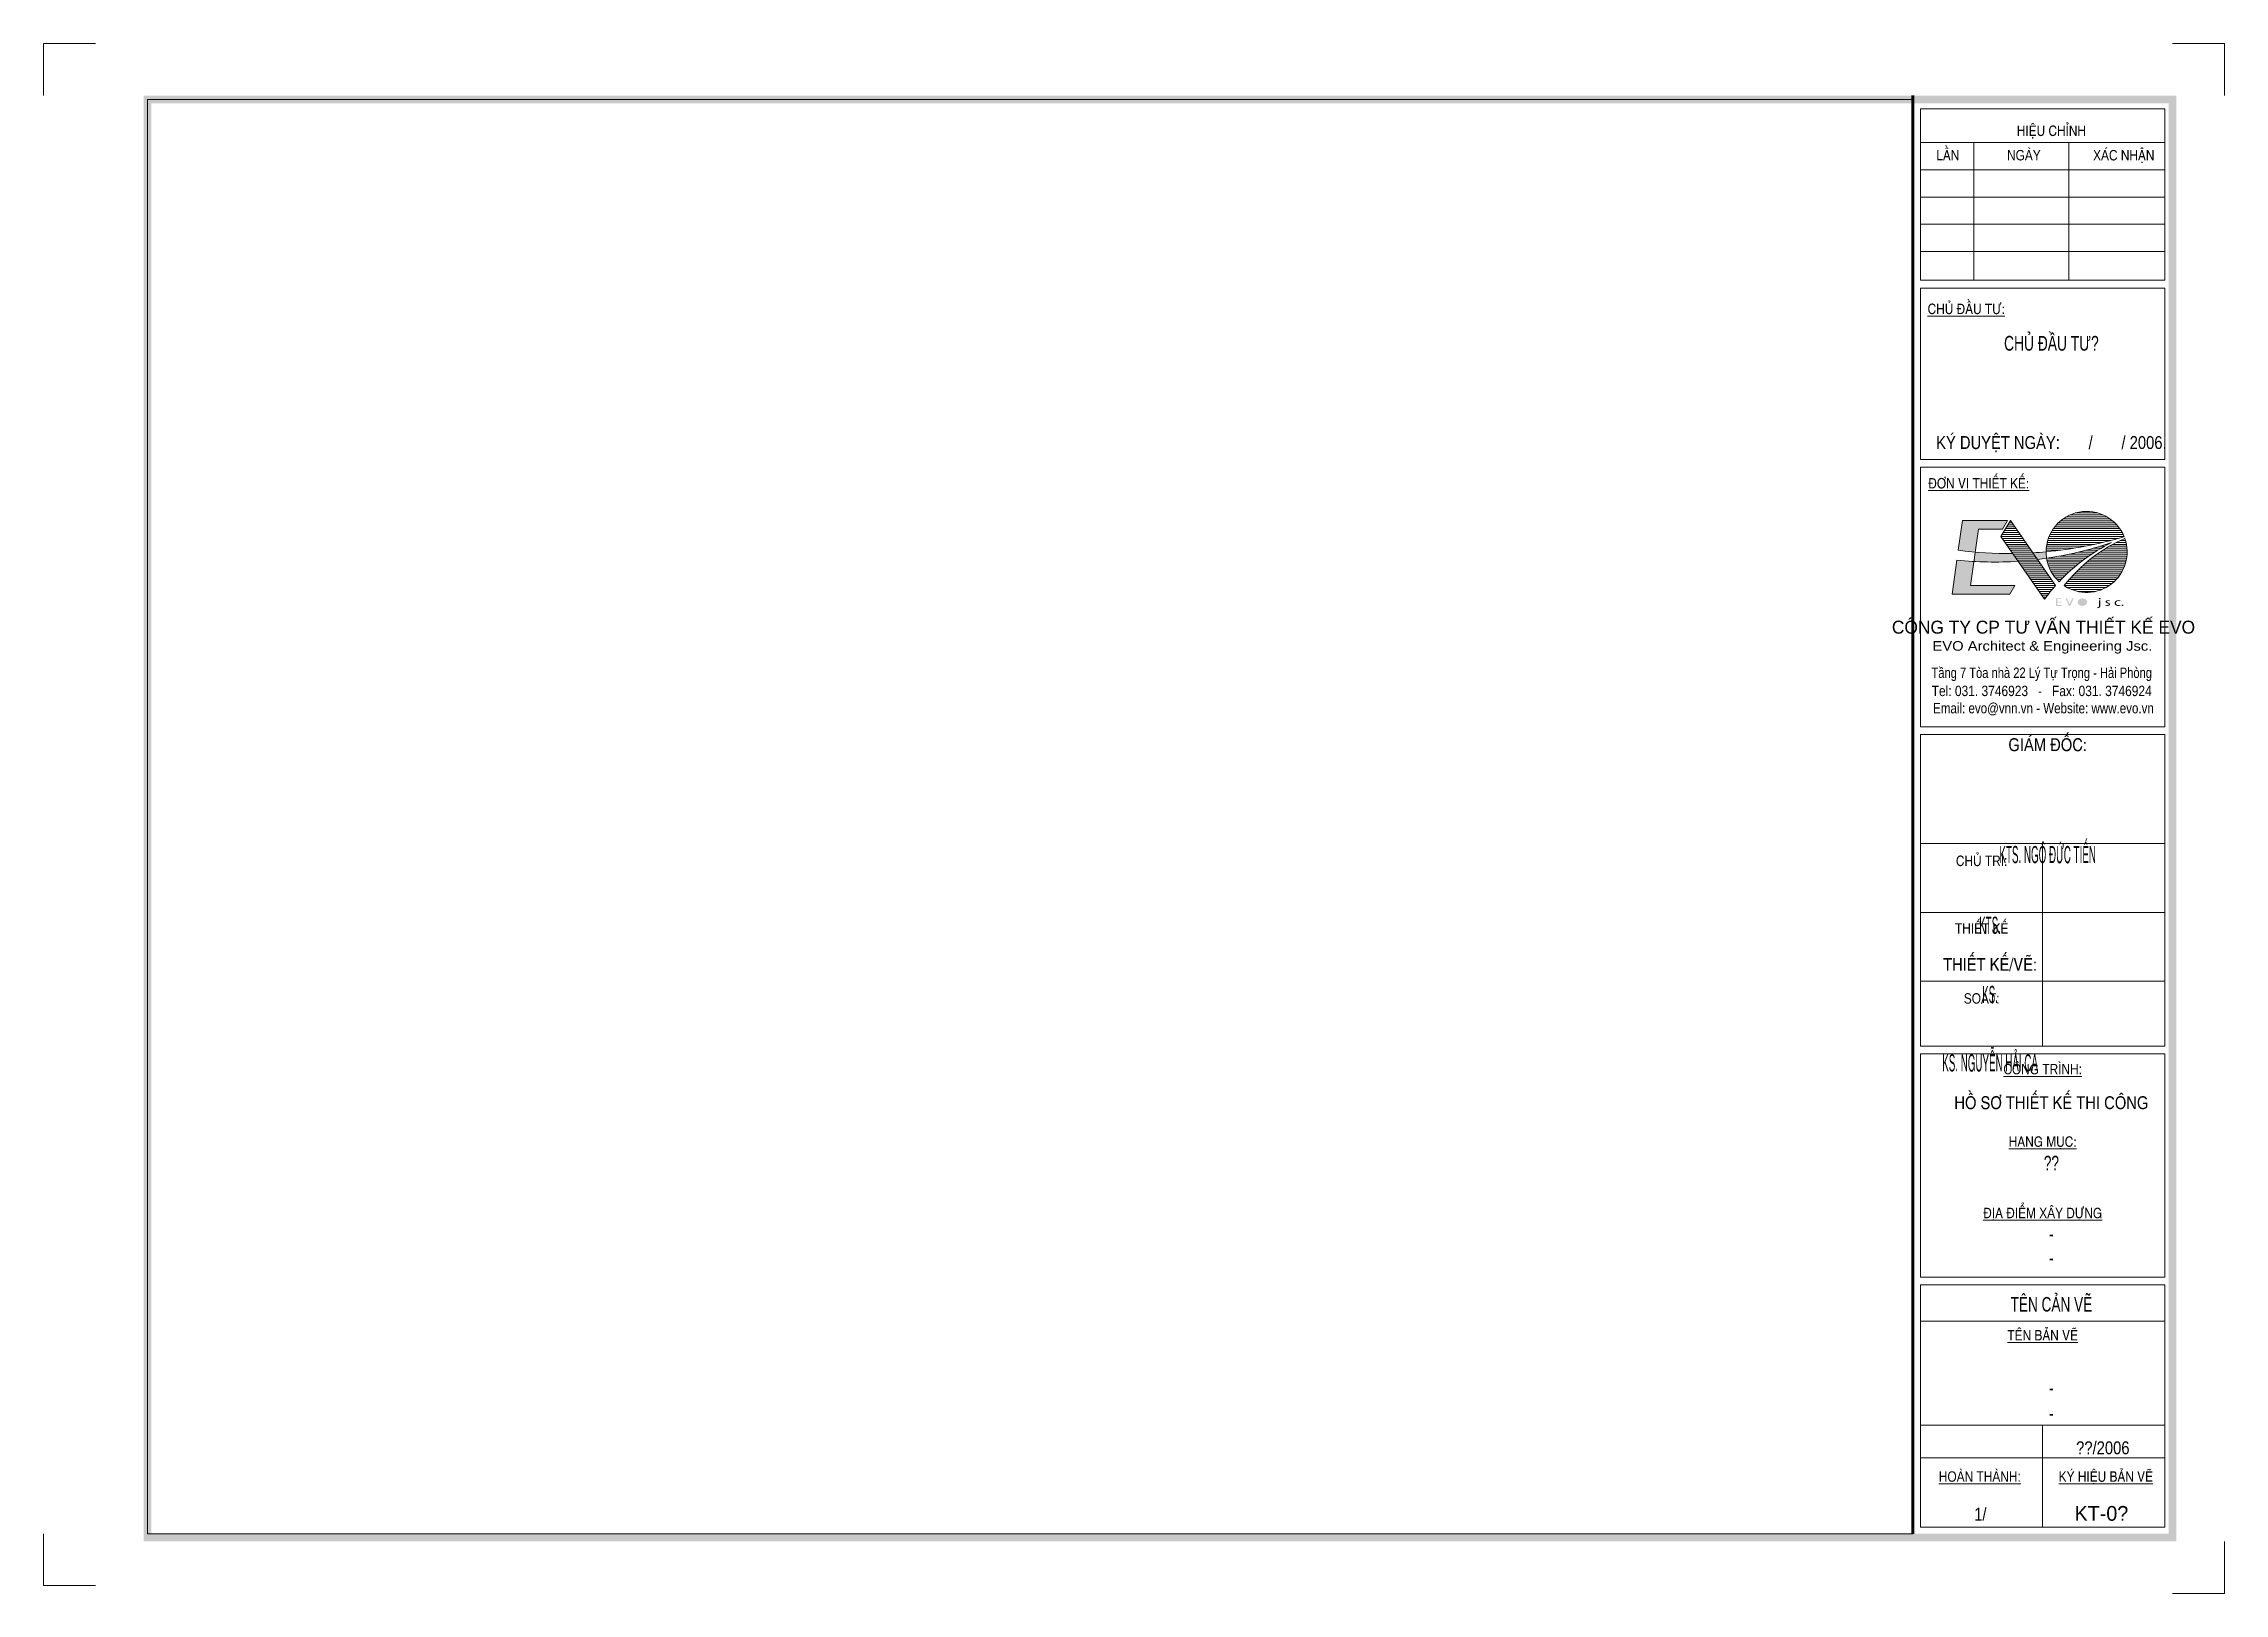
# Paper-space layout 'MATBANG' of a CAD drawing. Header units: millimetres. Extents: x 0 to 42000, y -141 to 29709.
import ezdxf
from ezdxf.enums import TextEntityAlignment as Align

# ---------------------------------------------------------------- set-up
doc = ezdxf.new("R2010")
doc.units = ezdxf.units.MM
doc.header["$LTSCALE"] = 600
doc.header["$MEASUREMENT"] = 0
doc.layers.get('0').update_dxf_attribs({"lineweight": 0})
for name, color, linetype, lineweight in [('cat1', 30, 'Continuous', 50), ('text', 1, 'Continuous', 20), ('thay2', 151, 'Continuous', 15)]:
    doc.layers.add(name, color=color, linetype=linetype, lineweight=lineweight)
doc.styles.add('text1', font='VHHELS.TTF', dxfattribs={"width": 0.7, "height": 300})
doc.styles.add('vnah', font='VHARIALN.TTF', dxfattribs={"width": 0.8})
doc.styles.add('VnArial', font='VNARIAL.TTF', dxfattribs={"width": 0.7})
doc.styles.add('VnHel', font='VHHELS.TTF')

# ---------------------------------------------------------------- blocks, each defined once
blk = doc.blocks.new('a3')
at = {"layer": 'thay2'}
h = blk.add_hatch(dxfattribs=at)
h.set_pattern_fill('LINE', color=1, scale=237.9899011017302, style=0)
h.set_pattern_definition([(0, (35207.01309420948, 120728.8314519157), (0, 37.77272727272726), [])])
edge = h.paths.add_edge_path()
edge.add_line((37879.43362903885, 20517.0526858084), (37697.45822232692, 20203.76502541192))
edge.add_line((37697.4582223269, 20203.76502541192), (38535.55731427638, 18996.92353713195))
edge.add_ellipse((41466.59801536518, 16847.34199774187), major_axis=(61.23559258102311, 3634.274424192815), ratio=0.9999999998741731, start_angle=409.318763590867, end_angle=414.7095461246561, ccw=False)
edge.add_line((38750.47025026753, 19262.78198869473), (37879.43362903885, 20517.0526858084))
edge = h.paths.add_edge_path()
edge.add_ellipse((37852.42052695335, 27616.64561285828), major_axis=(-18.06551092348597, 7738.074211220897), ratio=0.9999999998743172, start_angle=185.1547124092991, end_angle=196.5193961874491)
edge.add_ellipse((39346.31500231974, 19910.27161163077), major_axis=(-1.461262945552102, 780.6713331827314), ratio=0.9999999998753375, start_angle=-68.07623246801892, end_angle=89.80337646292946)
edge = h.paths.add_edge_path()
edge.add_ellipse((37570.79277766041, 26651.25248159035), major_axis=(-9.72904859793582, 6937.025343396817), ratio=0.9999999998749576, start_angle=188.2462270607061, end_angle=198.9027834124726, ccw=False)
edge.add_ellipse((39346.31500231974, 19910.27161163077), major_axis=(4.189713097050554, 780.6614580249887), ratio=0.9999999998760185, start_angle=99.36708757200822, end_angle=137.6615613640319)
edge.add_ellipse((41466.59801536553, 16847.34199774187), major_axis=(13.71392190706783, 3634.764410030738), ratio=0.9999999998756159, start_angle=387.0234763858017, end_angle=407.00498661269376, ccw=False)
edge = h.paths.add_edge_path()
edge.add_ellipse((41305.13020099131, 17400.18684763246), major_axis=(-7.155111450447956, 3028.446848284928), ratio=0.9999999998749034, start_angle=23.68046504691066, end_angle=51.98419291553566)
edge.add_ellipse((39346.31500231974, 19910.27161163077), major_axis=(0.1371360470729248, 780.6726887351225), ratio=0.9999999998747643, start_angle=146.4534054553081, end_angle=289.5021195208309)
h = blk.add_hatch(color=256, dxfattribs=at)
edge = h.paths.add_edge_path()
edge.add_line((37263.77680078532, 20350.30767821555), (37724.59760276099, 20350.30767821555))
edge.add_line((37724.59760276099, 20350.30767821555), (37821.45264817024, 20517.05268580839))
edge.add_line((37821.45264817026, 20517.0526858084), (36955.79771524366, 20517.0526858084))
edge.add_line((36955.79771524364, 20517.0526858084), (36874.87060135825, 19940.54536574167))
edge.add_ellipse((37852.420526953, 27616.64561285828), major_axis=(-88.272106465991, 7737.591802123173), ratio=0.9999999998900049, start_angle=172.0888449998317, end_angle=174.5203162666187)
edge.add_line((37201.40498685397, 19905.98431647824), (37263.77680078532, 20350.30767821555))
edge = h.paths.add_edge_path()
edge.add_line((38026.99709063788, 19729.23739246397), (37923.08168682647, 19878.87294486549))
edge.add_ellipse((37852.42052695344, 27616.64561285828), major_axis=(24.81691519390969, 7738.055503921754), ratio=0.9999999998605136, start_angle=175.3576845769074, end_angle=180.7069633071325, ccw=False)
edge.add_line((37201.40498685397, 19905.98431647824), (37176.06388846922, 19725.45979242303))
edge.add_ellipse((37570.7927776605, 26651.25248159035), major_axis=(2.832705865898924, 6937.031587436921), ratio=0.9999999998867437, start_angle=176.7614076006327, end_angle=183.7940953540194)
edge = h.paths.add_edge_path()
edge.add_ellipse((37570.79277766024, 26651.25248159068), major_axis=(27.52783617074572, 6936.977546998691), ratio=0.9999999998649028, start_angle=174.249946845187, end_angle=176.965375355407, ccw=False)
edge.add_line((36848.39471283013, 19751.93684124449), (36756.59089669552, 19097.94623821057))
edge.add_line((36756.59089669552, 19097.94623821058), (37865.97633159381, 19097.94623821058))
edge.add_line((37865.97633159381, 19097.94623821058), (37962.83137700306, 19264.69124580342))
edge.add_line((37962.83137700304, 19264.69124580342), (37111.38358459598, 19264.69124580342))
edge.add_line((37111.38358459598, 19264.69124580342), (37176.06388846922, 19725.45979242305))
edge = h.paths.add_edge_path()
edge.add_line((38313.3057580098, 19892.28779716948), (38402.23812324885, 19764.22744123721))
edge.add_ellipse((37570.79277766143, 26651.25248159035), major_axis=(1217.941372207843, 6829.27771316284), ratio=0.999999999940668, start_angle=196.9956814351113, end_angle=198.4384692172975)
edge.add_ellipse((39346.31500231983, 19910.27161163077), major_axis=(1.485850429514284, 780.6712867678982), ratio=0.9999999998814824, start_angle=90.01967358493488, end_angle=99.16864202627289, ccw=False)
edge.add_ellipse((37852.42052695387, 27616.64561285793), major_axis=(-105.2504321754034, 7737.379479355966), ratio=0.999999999845292, start_angle=182.6352511939301, end_angle=184.5091384214602, ccw=False)
h = blk.add_hatch(color=256, dxfattribs=at)
edge = h.paths.add_edge_path()
edge.add_ellipse((39264.84844261492, 18942.44354251254), major_axis=(91.72277498554746, 4.995359226828677e-10), ratio=0.7992869053265927, start_angle=179.9999999996096, end_angle=539.9999999996096)
edge = h.paths.add_edge_path(flags=16)
edge.add_ellipse((39264.84844261492, 18942.44354251254), major_axis=(-64.46812315259712, 2.055358305221075e-10), ratio=0.898030485960069, start_angle=2.034028329889548e-10, end_angle=360.0000000002034)
h.paths.add_polyline_path([(39098.39789963085, 19015.75635547837), (39070.26766207688, 19015.75635547837), (39019.59137083947, 18900.98525424753), (38968.91507960206, 19015.75635547837), (38940.7848420481, 19015.75635547837), (39005.52625206246, 18869.13072954638), (39033.65648961649, 18869.13072954638)])
h.paths.add_polyline_path([(38781.39257975687, 18999.87300656371), (38862.53708642034, 18999.87300656371), (38862.53708642034, 19015.75635547837), (38755.60386784106, 19015.75635547837), (38755.60386784106, 18869.13072954638), (38866.94873358876, 18869.13072954638), (38866.94873358876, 18885.02472175974), (38781.39257975687, 18885.02472175974), (38781.39257975687, 18937.86869810201), (38857.86822620834, 18937.86869810201), (38857.86822620834, 18953.54450269879), (38781.39257975687, 18953.54450269879)])
h = blk.add_hatch(color=256, dxfattribs=at)
edge = h.paths.add_edge_path()
edge.add_ellipse((40039.64292295055, 18882.95641996386), major_axis=(-19.11467250127934, 1.099542627657771e-10), ratio=0.7233025005558804, start_angle=180.0000000004557, end_angle=540.0000000004557)
edge = h.paths.add_edge_path()
edge.add_spline(control_points=[(39911.4625214991, 18923.93476108299), (39911.4625214991, 18945.91139830711), (39929.05057203181, 18963.97484950221), (39961.55520521005, 18963.97484950221)], knot_values=[0.5999999999999999, 0.5999999999999999, 0.5999999999999999, 0.5999999999999999, 0.6999999999999998, 0.6999999999999998, 0.6999999999999998, 0.6999999999999998], degree=3, periodic=0)
edge.add_spline(control_points=[(39961.55520521005, 18963.97484950221), (39975.64161058378, 18963.97484950221), (39985.29862995844, 18961.36546752142), (39991.45755194019, 18958.96717762509)], knot_values=[0.5000000000000001, 0.5000000000000001, 0.5000000000000001, 0.5000000000000001, 0.6000000000000001, 0.6000000000000001, 0.6000000000000001, 0.6000000000000001], degree=3, periodic=0)
edge.add_spline(control_points=[(39991.45755194019, 18958.96717762509), (39991.45755194019, 18958.96717762509), (39997.32555710029, 18973.54494860822), (39997.32555710029, 18973.54494860822), (39997.32555710029, 18973.54494860822), (39990.28501523809, 18976.3601010236), (39976.79818233835, 18979.18589673734), (39961.55520521005, 18979.18589673734)], knot_values=[0.3, 0.3, 0.3, 0.3, 0.4, 0.4, 0.4, 0.4000100010000001, 0.5, 0.5, 0.5, 0.5], degree=3, periodic=0)
edge.add_spline(control_points=[(39961.55520521005, 18979.18589673734), (39915.26395289518, 18979.18589673734), (39885.39176217696, 18955.49036682854), (39885.39176217696, 18923.06733226687)], knot_values=[0.2, 0.2, 0.2, 0.2, 0.3, 0.3, 0.3, 0.3], degree=3, periodic=0)
edge.add_spline(control_points=[(39885.39176217696, 18923.06733226687), (39885.39176217696, 18890.65671488686), (39913.22221349391, 18869.12887007685), (39956.00117735145, 18869.12887007685)], knot_values=[0.1, 0.1, 0.1, 0.1, 0.2, 0.2, 0.2, 0.2], degree=3, periodic=0)
edge.add_spline(control_points=[(39956.00117735145, 18869.12887007685), (39975.0491336419, 18869.12887007685), (39989.99232453328, 18872.81145130834), (39996.73840180775, 18875.20974120467)], knot_values=[0, 0, 0, 0, 0.1, 0.1, 0.1, 0.1], degree=3, periodic=0)
edge.add_spline(control_points=[(39996.73840180775, 18875.20974120467), (39996.73840180775, 18875.20974120467), (39995.63815084018, 18878.80096745887), (39994.53789987269, 18882.39219371272)], knot_values=[0.95, 0.95, 0.95, 0.95, 1, 1, 1, 1], degree=3, periodic=0)
edge.add_spline(control_points=[(39994.53789987269, 18882.39219371272), (39993.43764890517, 18885.98341996656), (39992.3373979376, 18889.57464622076), (39992.3373979376, 18889.57464622076), (39992.3373979376, 18889.57464622076), (39984.99174818917, 18887.16926079195), (39975.33650269752, 18884.5634265774), (39960.69487192624, 18884.5634265774)], knot_values=[0.8, 0.8, 0.8, 0.8, 0.8500000000000001, 0.8500000000000001, 0.8500000000000001, 0.850010001, 0.9500000000000001, 0.9500000000000001, 0.9500000000000001, 0.9500000000000001], degree=3, periodic=0)
edge.add_spline(control_points=[(39960.69487192624, 18884.5634265774), (39932.55931272307, 18884.5634265774), (39911.4625214991, 18899.5793466763), (39911.4625214991, 18923.93476108299)], knot_values=[0.7000000000000001, 0.7000000000000001, 0.7000000000000001, 0.7000000000000001, 0.8, 0.8, 0.8, 0.8], degree=3, periodic=0)
edge = h.paths.add_edge_path()
edge.add_spline(control_points=[(39800.41034645621, 18900.88315072487), (39800.41034645621, 18916.76649963953), (39787.52840767975, 18925.89312798061), (39763.20492317102, 18932.6463007883)], knot_values=[0.7142857142857141, 0.7142857142857141, 0.7142857142857141, 0.7142857142857141, 0.7857142857142855, 0.7857142857142855, 0.7857142857142855, 0.7857142857142855], degree=3, periodic=0)
edge.add_spline(control_points=[(39763.20492317102, 18932.6463007883), (39744.72993110859, 18937.8650647492), (39736.54878243928, 18941.78002466151), (39736.54878243928, 18950.70265645094)], knot_values=[0.6428571428571427, 0.6428571428571427, 0.6428571428571427, 0.6428571428571427, 0.7142857142857141, 0.7142857142857141, 0.7142857142857141, 0.7142857142857141], degree=3, periodic=0)
edge.add_spline(control_points=[(39736.54878243928, 18950.70265645094), (39736.54878243928, 18958.53080239262), (39744.72993110859, 18965.05159651914), (39759.98355153534, 18965.05159651914)], knot_values=[0.5714285714285713, 0.5714285714285713, 0.5714285714285713, 0.5714285714285713, 0.6428571428571427, 0.6428571428571427, 0.6428571428571427, 0.6428571428571427], degree=3, periodic=0)
edge.add_spline(control_points=[(39759.98355153534, 18965.05159651914), (39773.15463325049, 18965.05159651914), (39783.42009451446, 18961.36546752142), (39788.98831343755, 18958.96717762509)], knot_values=[0.4999999999999999, 0.4999999999999999, 0.4999999999999999, 0.4999999999999999, 0.5714285714285713, 0.5714285714285713, 0.5714285714285713, 0.5714285714285713], degree=3, periodic=0)
edge.add_spline(control_points=[(39788.98831343755, 18958.96717762509), (39788.98831343755, 18958.96717762509), (39795.14191377014, 18972.66510261048), (39795.14191377014, 18972.66510261048), (39795.14191377014, 18972.66510261048), (39787.52840767975, 18976.3601010236), (39774.92674242667, 18979.18589673734), (39760.5653851788, 18979.18589673734)], knot_values=[0.3571428571428571, 0.3571428571428571, 0.3571428571428571, 0.3571428571428571, 0.4285714285714285, 0.4285714285714285, 0.4285714285714285, 0.4285814295714285, 0.4999999999999999, 0.4999999999999999, 0.4999999999999999, 0.4999999999999999], degree=3, periodic=0)
edge.add_spline(control_points=[(39760.5653851788, 18979.18589673734), (39730.38099104212, 18979.18589673734), (39711.63282098868, 18965.28042743372), (39711.63282098868, 18948.30081878838)], knot_values=[0.2857142857142857, 0.2857142857142857, 0.2857142857142857, 0.2857142857142857, 0.3571428571428571, 0.3571428571428571, 0.3571428571428571, 0.3571428571428571], degree=3, periodic=0)
edge.add_spline(control_points=[(39711.63282098868, 18948.30081878838), (39711.63282098868, 18935.68673635239), (39723.64733094913, 18925.46916992945), (39749.43072121566, 18918.50490503799)], knot_values=[0.2142857142857143, 0.2142857142857143, 0.2142857142857143, 0.2142857142857143, 0.2857142857142857, 0.2857142857142857, 0.2857142857142857, 0.2857142857142857], degree=3, periodic=0)
edge.add_spline(control_points=[(39749.43072121566, 18918.50490503799), (39768.19130845056, 18913.29146272627), (39775.51212383626, 18908.27137366786), (39775.51212383626, 18899.14119756054)], knot_values=[0.1428571428571428, 0.1428571428571428, 0.1428571428571428, 0.1428571428571428, 0.2142857142857142, 0.2142857142857142, 0.2142857142857142, 0.2142857142857142], degree=3, periodic=0)
edge.add_spline(control_points=[(39775.51212383626, 18899.14119756054), (39775.51212383626, 18890.21679188816), (39766.71898551136, 18883.47781014506), (39748.25641063044, 18883.47781014506)], knot_values=[0.07142857142857142, 0.07142857142857142, 0.07142857142857142, 0.07142857142857142, 0.1428571428571428, 0.1428571428571428, 0.1428571428571428, 0.1428571428571428], degree=3, periodic=0)
edge.add_spline(control_points=[(39748.25641063044, 18883.47781014506), (39735.36205467258, 18883.47781014506), (39721.89296060349, 18887.40163947278), (39713.96725109463, 18890.88022415228)], knot_values=[0, 0, 0, 0, 0.07142857142857142, 0.07142857142857142, 0.07142857142857142, 0.07142857142857142], degree=3, periodic=0)
edge.add_spline(control_points=[(39713.96725109463, 18890.88022415228), (39713.96725109463, 18890.88022415228), (39712.43328571915, 18887.29032831073), (39710.89932034362, 18883.70043246917)], knot_values=[0.9642857142857142, 0.9642857142857142, 0.9642857142857142, 0.9642857142857142, 1, 1, 1, 1], degree=3, periodic=0)
edge.add_spline(control_points=[(39710.89932034362, 18883.70043246917), (39709.36535496814, 18880.11053662762), (39707.8313895926, 18876.52064078572), (39707.8313895926, 18876.52064078572), (39707.8313895926, 18876.52064078572), (39717.79351685353, 18872.15511457635), (39732.14245691994, 18869.12887007685), (39747.66393368865, 18869.12887007685)], knot_values=[0.857142857142857, 0.857142857142857, 0.857142857142857, 0.857142857142857, 0.8928571428571429, 0.8928571428571429, 0.8928571428571429, 0.8928671438571428, 0.9642857142857143, 0.9642857142857143, 0.9642857142857143, 0.9642857142857143], degree=3, periodic=0)
edge.add_spline(control_points=[(39747.66393368865, 18869.12887007685), (39780.78055652224, 18869.12887007685), (39800.41034645621, 18882.16158891484), (39800.41034645621, 18900.88315072487)], knot_values=[0.7857142857142855, 0.7857142857142855, 0.7857142857142855, 0.7857142857142855, 0.8571428571428569, 0.8571428571428569, 0.8571428571428569, 0.8571428571428569], degree=3, periodic=0)
edge = h.paths.add_edge_path()
edge.add_spline(control_points=[(39613.18763284801, 18880.88794087837), (39613.18763284801, 18880.88794087837), (39613.18763284801, 18976.8000240223), (39613.18763284801, 18976.8000240223), (39613.18763284801, 18976.8000240223), (39613.18763284801, 18976.8000240223), (39606.74178528139, 18976.8000240223), (39600.29593771474, 18976.8000240223)], knot_values=[0.4375, 0.4375, 0.4375, 0.4375, 0.5625, 0.5625, 0.5625, 0.5625100009999999, 0.625, 0.625, 0.625, 0.625], degree=3, periodic=0)
edge.add_spline(control_points=[(39600.29593771474, 18976.8000240223), (39593.85009014812, 18976.8000240223), (39587.40424258148, 18976.8000240223), (39587.40424258148, 18976.8000240223), (39587.40424258148, 18976.8000240223), (39587.40424258148, 18976.8000240223), (39587.40424258148, 18954.66684161813), (39587.40424258148, 18932.53365921395)], knot_values=[0.3125, 0.3125, 0.3125, 0.3125, 0.375, 0.375, 0.375, 0.375010001, 0.4375, 0.4375, 0.4375, 0.4375], degree=3, periodic=0)
edge.add_spline(control_points=[(39587.40424258148, 18932.53365921395), (39587.40424258148, 18910.40047680978), (39587.40424258148, 18888.26729440594), (39587.40424258148, 18888.26729440594), (39587.40424258148, 18888.26729440594), (39587.40424258148, 18863.02493846904), (39584.47733553364, 18854.55109909407), (39577.43679367136, 18848.66712898543)], knot_values=[0.125, 0.125, 0.125, 0.125, 0.1875, 0.1875, 0.1875, 0.187510001, 0.3125, 0.3125, 0.3125, 0.3125], degree=3, periodic=0)
edge.add_spline(control_points=[(39577.43679367136, 18848.66712898543), (39571.28851498788, 18843.66655264077), (39561.33348325924, 18841.27713215984), (39549.30123446823, 18840.62079542752), (39549.30123446823, 18840.62079542752), (39550.03606552548, 18836.86947622772), (39550.77089658283, 18833.11815702758)], knot_values=[0.9375, 0.9375, 0.9375, 0.9375, 1.0625, 1.0625, 1.0625, 1.125, 1.125, 1.125, 1.125], degree=3, periodic=0)
edge.add_spline(control_points=[(39550.77089658283, 18833.11815702758), (39551.50572764008, 18829.36683782745), (39552.24055869743, 18825.61551862731), (39552.24055869743, 18825.61551862731), (39552.24055869743, 18825.61551862731), (39566.02185618493, 18825.61551862731), (39584.75760905697, 18829.09232942386), (39596.19738090628, 18837.57503821459)], knot_values=[0.75, 0.75, 0.75, 0.75, 0.8125, 0.8125, 0.8125, 0.8125100009999999, 0.9375, 0.9375, 0.9375, 0.9375], degree=3, periodic=0)
edge.add_spline(control_points=[(39596.19738090628, 18837.57503821459), (39608.81146334082, 18847.14158955438), (39613.18763284801, 18860.41733037154), (39613.18763284801, 18880.88794087837)], knot_values=[0.625, 0.625, 0.625, 0.625, 0.75, 0.75, 0.75, 0.75], degree=3, periodic=0)
edge = h.paths.add_edge_path()
edge.add_ellipse((39599.50397505692, 19010.08581990778), major_axis=(-19.11467250127934, 1.099542627657771e-10), ratio=0.7233025005558804, start_angle=180.0000000004557, end_angle=540.0000000004557)
for points in [[(0, 28700), (0, 29700), (1000, 29700)], [(40999.99999999999, 29700), (41999.99999999999, 29700), (41999.99999999999, 28700)], [(0, 1000), (0, 0), (1000, 0)], [(40999.99999999999, -149.9999999999988), (41999.99999999999, -149.9999999999988), (41999.99999999999, 850.0000000000013)]]:
    blk.add_lwpolyline(points)
at = {"layer": 'cat1'}
blk.add_line((35999.99999999999, 1000), (35999.99999999999, 28700), dxfattribs=at)
at = {"layer": 'cat1', "const_width": 150}
blk.add_lwpolyline([(2000, 28625), (40999.99999999999, 28625), (40999.99999999999, 925), (2000, 925)], close=True, dxfattribs=at)
at = {"layer": 'cat1'}
blk.add_lwpolyline([(35999.99999999999, 28700), (35999.99999999999, 1000)], dxfattribs=at)
at = {"layer": 'thay2'}
for p, q in [((40849.99730123625, 27794.85266186789), (36149.99909364478, 27794.84190808001)), ((37173.88656848968, 27794.84472067728), (37173.88535828218, 25141.68000044103)), ((39007.33141243792, 27794.848066698), (39007.33020223019, 25141.6833464614)), ((40849.99730123625, 27270.05459874972), (36149.99999999999, 27270.04384496388)), ((40849.99730123625, 26745.2565356312), (36149.99999999999, 26745.24578184537)), ((40849.98253110202, 26220.45847247881), (36149.98522986584, 26220.44771869299)), ((40849.99730123625, 25695.66040939451), (36149.99999999999, 25695.64965560866)), ((36955.79771524364, 20517.0526858084), (36874.87060135826, 19940.54536574167)), ((36955.79771524364, 20517.0526858084), (37821.45264817026, 20517.0526858084)), ((37263.77680078532, 20350.30767821555), (37111.38358459598, 19264.69124580342)), ((37263.77680078532, 20350.30767821555), (37724.59760276099, 20350.30767821555)), ((37879.43362903885, 20517.0526858084), (37697.4582223269, 20203.76502541192)), ((37697.4582223269, 20203.76502541192), (38535.5573142764, 18996.92353713194)), ((37821.45264817026, 20517.0526858084), (37724.59760276099, 20350.30767821555)), ((37879.43362903885, 20517.0526858084), (38750.47025026753, 19262.78198869473)), ((36848.39471283013, 19751.93684124449), (36756.59089669552, 19097.94623821058)), ((36756.59089669552, 19097.94623821058), (37865.97633159381, 19097.94623821058)), ((37111.38358459598, 19264.69124580342), (37962.83137700304, 19264.69124580342)), ((37962.83137700304, 19264.69124580342), (37865.97633159381, 19097.94623821058)), ((36149.99878979244, 14291.92992196676), (40849.99878979252, 14291.92992196676)), ((38499.99878979257, 10391.22287042851), (38499.99878979248, 14291.92992196676)), ((36149.99878979244, 12966.69423812079), (40849.99878979261, 12966.69423812079)), ((36149.99878979244, 11641.45855427448), (40849.99878979261, 11641.45855427448)), ((36149.99999999999, 5090.960810767266), (40849.99878979252, 5090.960810767266)), ((40849.99878979252, 3091.163277660031), (36149.99999999999, 3091.163277660031)), ((38499.99939489626, 3091.163277660031), (38499.99939489626, 1125)), ((36149.99999999999, 2458.081638830015), (40849.99878979252, 2458.081638830015))]:
    blk.add_line(p, q, dxfattribs=at)
for points in [[(40849.99730123625, 25141.68000044103), (36149.99999999999, 25141.68000044103), (36149.99999999999, 28442.11522933748), (40849.99730123625, 28442.11522933748)], [(36149.98765028099, 24991.6692466552), (40849.99878979244, 24991.6692466552), (40849.99878979244, 21691.72830381182), (36149.98765028099, 21691.72830381182)], [(36149.99999999999, 21541.72830381182), (40849.99878979244, 21541.72830381182), (40849.99878979244, 16541.28537813669), (36149.99999999999, 16541.28537813669)], [(36149.99999999999, 16391.27462437321), (40849.99878979252, 16391.27462437321), (40849.99878979252, 10391.22287042851), (36149.99999999999, 10391.22287042851)], [(36149.99999999999, 10241.22287042851), (40849.99878979252, 10241.22287042851), (40849.99878979252, 5940.960810767266), (36149.99999999999, 5940.960810767266)], [(36149.99999999999, 5790.960810767266), (40849.99878979252, 5790.960810767266), (40849.99878979252, 1125), (36149.99999999999, 1124.999999999999)]]:
    blk.add_lwpolyline(points, close=True, dxfattribs=at)
for centre, major_axis, ratio, start_param, end_param in [((39346.31500231974, 19910.27161163077), (-0.8388528986469436, 780.6722500951159), 0.9999999998752784, -1.187357124033318, 1.568161873576703), ((37852.42052695335, 27616.64561285828), (7.187450362819319, 7738.091961304847), 0.999999999875737, 3.234822818973478, 3.433173969348948), ((41305.13020099131, 17400.18684763246), (-6.400019123900384, 3028.448538156189), 0.9999999998751815, 0.4135514165944303, 0.9075446584882356), ((39346.31500231974, 19910.27161163077), (0.3534427135875337, 780.6726207709427), 0.9999999998747143, 2.556371203247037, 5.053042254430333), ((37570.79277766067, 26651.25248159035), (7.001018995123646, 6937.028632999652), 0.9999999998710449, 3.038276263583954, 3.208412988270664), ((37852.42052695335, 27616.64561285828), (16.65794110623444, 7738.077369350174), 0.9999999998716687, 3.01707739094337, 3.152877096664016), ((37852.42052695335, 27616.64561285828), (-173.9040692795681, 7736.140913641357), 0.9999999998229803, 3.178712828469058, 3.211418330408817), ((37570.79277766067, 26651.25248159035), (-458.42119277387, 6921.868626262148), 0.99999999975719, 3.195606170860007, 3.220787568062581), ((39346.31500231974, 19910.27161163077), (-0.3817075949849824, 780.6726074602277), 0.9999999998780189, 1.568747452461889, 1.728427074922913), ((37570.79277766067, 26651.25248159035), (-25.42804996022542, 6936.98556172553), 0.9999999998733105, 3.283253387186169, 3.469245382463672), ((39346.31500231974, 19910.27161163077), (3.219777439737202, 780.6660609860512), 0.9999999998754803, 1.733040396451825, 2.401405049435934), ((41466.59801536545, 16847.34199774187), (-6.78582607851483, 3634.783946898867), 0.999999999874917, 0.4660087573134288, 0.8147519002949899), ((41466.59801536545, 16847.34199774187), (-132.2381280332284, 3632.38399201192), 0.999999999876805, 0.8075376765847588, 0.9016245810708385)]:
    blk.add_ellipse(centre, major_axis=major_axis, ratio=ratio, start_param=start_param, end_param=end_param, dxfattribs=at)
at = {"layer": 'text'}
for tag, height, style, width, p in [('CHUDAUTU', 400, 'VnHel', 0.699999999891395, (38437.0139057351, 23702.25038820306)), ('CHUDAUTU+', 400, 'VnHel', 0.699999999891395, (38547.76109236053, 22912.79350791835)), ('CHUTRI', 200, 'vnah', 0.7, (37324.99939489626, 13349.97707573074)), ('THIETKE', 200, 'vnah', 0.7, (37324.99939489626, 12016.7876234068)), ('SOAT', 200, 'vnah', 0.7, (37324.99939489626, 10699.50570803846)), ('CONGTRINH', 300, 'VnHel', 0.6999999998915667, (38499.99878979257, 9471.79002007685)), ('CONGTRINH+', 300, 'VnHel', 0.6999999998915667, (38499.99878979257, 8992.53688716602)), ('HANGMUC', 300, 'VnHel', 0.6999999998915667, (38499.99878979257, 8068.755800004627)), ('HANGMUC+', 300, 'VnHel', 0.6999999998915667, (38499.99878979257, 7603.279544715493)), ('DIADIEM', 300, 'VnHel', 0.6999999998915667, (38499.99878979257, 6689.465464775375)), ('DIADIEM+', 300, 'VnHel', 0.6999999998915667, (38499.99878979257, 6246.433981177263)), ('TªNB¶NVÏ', 400, 'VnHel', 0.699999999891395, (38547.76109236053, 4141.732026110739)), ('TªNB¶NVÏ', 400, 'VnHel', 0.699999999891395, (38547.76109236053, 3524.03076312109)), ('TYLE', 200, 'vnah', 0.7, (37239.97282226654, 2753.968418905337)), ('KHOGIAY', 200, 'vnah', 0.7, (39724.5299003015, 2734.130223041648)), ('HOANTHANH', 200, 'vnah', 0.7, (37365.79695107709, 1513.764089599367)), ('SO', 300, 'text1', 0.7, (39631.56722184511, 1506.199208044403))]:
    blk.add_attdef(tag, text='', height=height, dxfattribs=dict(at, style=style, width=width)).set_placement(p, align=Align.MIDDLE_CENTER)
at = {"layer": 'text', "style": 'VnHel', "width": 0.6999999998915667}
blk.add_attdef('GIAIDOANTK', text='', height=300, dxfattribs=at).set_placement((38499.99878979257, 5340.001981958571), align=Align.CENTER)
at = {"layer": 'thay2', "style": 'vnah'}
for s, p in [('hiÖu chØnh', (38668.34233039652, 28022.03768793782)), ('lÇn ', (36705.12131869687, 27550.64394517984)), ('ngµy', (38137.87408080673, 27550.64394517984)), ('x¸c nhËn', (40061.90761735915, 27550.29565178114)), ('chñ tr×:', (37324.99939489626, 13959.99054036205)), ('thiÕt kÕ', (37324.99939489626, 12658.36283551514)), ('so¸t:', (37324.99939489626, 11309.51917266977)), ('%%Uc«ng tr×nh:', (38499.99878979257, 9948.397803808315)), ('%%Uh¹ng môc:', (38499.99878979257, 8551.869575451783)), ('%%U®Þa ®iÓm x©y dùng', (38499.99878979257, 7176.90048127163)), ('%%Utªn b¶n vÏ', (38499.99878979257, 4821.931975679589)), ('%%Uhoµn thµnh:', (37289.33503908311, 2100.695681617117)), ('%%Uký hiÖu b¶n vÏ', (39716.74278234209, 2100.695681617117))]:
    blk.add_text(s, height=200, dxfattribs=at).set_placement(p, align=Align.MIDDLE_CENTER)
at = {"layer": 'thay2'}
for s, height, style, p in [('%%Uchñ ®Çu t\xad:', 200, 'vnah', (37028.89547952613, 24491.41975995364)), ('c«ng ty cp t¦ vÊn thiÕt kÕ evo', 250, 'VnHel', (38515.65526289178, 18335.1870877747))]:
    blk.add_text(s, height=height, dxfattribs=dict(at, style=style)).set_placement(p, align=Align.CENTER)
at = {"layer": 'thay2', "style": 'vnah'}
blk.add_text('%%U®¬n vÞ thiÕt kÕ:', height=200, dxfattribs=at).set_placement((36298.07632328921, 21131.63823057465))
at = {"layer": 'thay2', "style": 'VnArial', "width": 1.099999999908865}
blk.add_text('EVO Architect & Engineering Jsc.', height=185, dxfattribs=at).set_placement((38494.93306057023, 18006.42841730293), align=Align.CENTER)
at = {"layer": 'thay2', "style": 'VnArial'}
for s, width, p, p2 in [('TÇng 7 Tßa nhµ 22 Lý Tù Träng - H¶i Phßng', 0.7722318798454769, (36358.92450587035, 17482.43823647538), (40604.72491373563, 17482.43823647538)), ('Tel: 031. 3746923   -   Fax: 031. 3746924', 0.8242418144587516, (36362.56916927351, 17132.3993253901), (40600.38653100706, 17132.3993253901)), ('Email: evo@vnn.vn - Website: www.evo.vn', 0.7974948435645284, (36390.17554155358, 16800.11618902007), (40640.94273637843, 16800.11618902007))]:
    blk.add_text(s, height=200, dxfattribs=dict(at, width=width)).set_placement(p, p2, align=Align.FIT)
at = {"layer": 'thay2', "style": 'vnah'}
for tag, height, p in [('KYDUYET', 248.2407862711542, (38490.05183051925, 21959.11256248786)), ('GDOC', 200, (38528.97597323771, 16118.62001761423)), ('GIAMDOC', 200, (38596.58603666777, 14711.58456929338))]:
    blk.add_attdef(tag, text='', height=height, dxfattribs=at).set_placement(p, align=Align.MIDDLE_CENTER)

psp = doc.layouts.new('MATBANG')

# ---------------------------------------------------------------- block references
ref = psp.add_blockref('a3', (-0.1000569891399152, 9.047159061915842))
ref.add_attrib('SO', 'kt-0?', dxfattribs={"layer": 'text', "height": 284.0914711110036, "style": 'VnHel'}).set_placement((39631.46716485597, 1257.945073133803), align=Align.CENTER)
ref.add_attrib('TYLE', '1/', dxfattribs={"layer": 'text', "height": 248.2407862738906, "style": 'vnah'}).set_placement((37299.81989308654, 1260.182467338705), align=Align.CENTER)
ref.add_attrib('HOANTHANH', '??/2006', dxfattribs={"layer": 'text', "height": 248.2407862738906, "style": 'vnah'}).set_placement((39658.91873875022, 2538.627915232678), align=Align.CENTER)
ref.add_attrib('TENBANVE', 'tªn C¶n vÏ', dxfattribs={"layer": 'text', "height": 279.7979797979176, "style": 'VnHel', "width": 0.6999999999832521}).set_placement((38668.25146103396, 5287.107854021455), align=Align.CENTER)
ref.add_attrib('HANGMUC', '-', dxfattribs={"layer": 'text', "height": 279.7979797979176, "style": 'VnHel', "width": 0.6999999998915667}).set_placement((38668.24050674894, 6645.400556295212), align=Align.CENTER)
ref.add_attrib('DIADIEM', '-', dxfattribs={"layer": 'text', "height": 279.7979797979176, "style": 'VnHel', "width": 0.6999999998915667}).set_placement((38668.25267124152, 3678.560382901243), align=Align.CENTER)
ref.add_attrib('CONGTRINH', '??', dxfattribs={"layer": 'text', "height": 279.7979797979176, "style": 'VnHel', "width": 0.6999999998915667}).set_placement((38668.24050674894, 8008.096001802656), align=Align.CENTER)
ref.add_attrib('GIAIDOANTK', 'hå s¬ thiÕt kÕ thi c«ng', dxfattribs={"layer": 'text', "height": 248.2407862742326, "style": 'vnah'}).set_placement((38668.25146103396, 9186.196315318013), align=Align.CENTER)
ref.add_attrib('SOAT', 'ks. NguyÔn H¶i Ca', dxfattribs={"layer": 'text', "height": 329.7619047620148, "style": 'vnah', "width": 0.4999999999746627}).set_placement((37487.36399837265, 9912.092730231381), align=Align.CENTER)
ref.add_attrib('THIETKE', 'ks.', dxfattribs={"layer": 'text', "height": 329.7619047620148, "style": 'vnah', "width": 0.4999999999746627}).set_placement((37487.36399837265, 11229.37464559972), align=Align.CENTER)
ref.add_attrib('THIETKE', 'ThiÕt kÕ/vÏ:', dxfattribs={"layer": 'thay2', "height": 248.2407862711542, "style": 'vnah'}).set_placement((37487.36399837265, 11849.98222266637), align=Align.CENTER)
ref.add_attrib('CHUTRI', 'kts.', dxfattribs={"layer": 'text', "height": 329.7619047620148, "style": 'vnah', "width": 0.4999999999746627}).set_placement((37487.36399837265, 12562.56409792367), align=Align.CENTER)
ref.add_attrib('GIAMDOC', 'KTS. Ng« ®øc tiÕn', dxfattribs={"layer": 'thay2', "height": 329.7619047620148, "style": 'vnah', "width": 0.4999999998829773}).set_placement((38596.48597967864, 13924.1715914863), align=Align.CENTER)
ref.add_attrib('GDOC', 'gi¸m ®èc:', dxfattribs={"layer": 'thay2', "height": 248.2407862711542, "style": 'vnah'}).set_placement((38596.48597967864, 16081.40087384114), align=Align.CENTER)
ref.add_attrib('KYDUYET', 'ký duyÖt ngµy:       /       / 2006.', dxfattribs={"layer": 'thay2', "height": 248.2407862711542, "style": 'vnah'}).set_placement((38668.25146103396, 21901.18344493301), align=Align.CENTER)
ref.add_attrib('CHUDAUTU', 'chñ ®Çu t\xad?', dxfattribs={"layer": 'thay2', "height": 284.0914711110036, "style": 'VnHel', "width": 0.699999999891395}).set_placement((38668.24050674894, 23794.90799718321), align=Align.CENTER)
ref.add_attrib('HANGMUC+', '-', dxfattribs={"layer": 'text', "height": 279.7979797982597, "style": 'VnHel', "width": 0.6999999998907109}).set_placement((38668.24050674894, 6184.348590302532), align=Align.CENTER)
ref.add_attrib('DIADIEM+', '-', dxfattribs={"layer": 'text', "height": 279.7979797979176, "style": 'VnHel', "width": 0.6999999998915667}).set_placement((38668.25267124152, 3189.038632334461), align=Align.CENTER)

# ---------------------------------------------------------------- viewports
at = {"layer": '0'}
psp.add_viewport(center=(18999.89994301086, 14821.54715906192), size=(33999.99999999999, 27625), view_center_point=(19602.96649141345, 15374.63283945422), view_height=25558.44252891358, dxfattribs=at)

doc.saveas('drawing.dxf')
